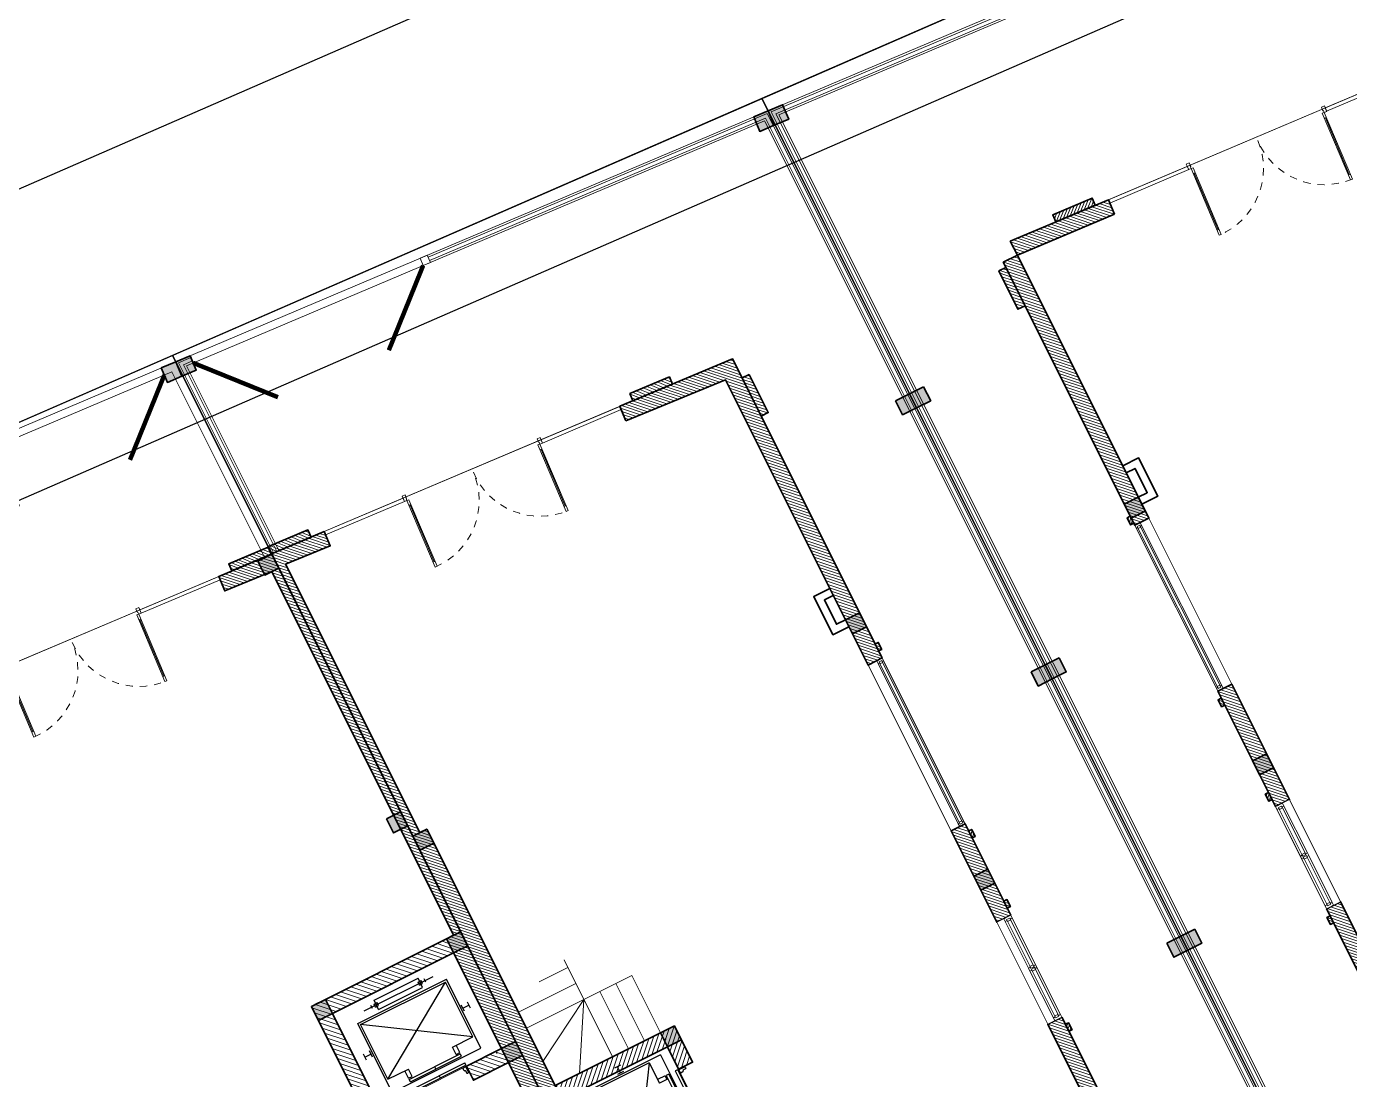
# Model space of a CAD drawing. Header units: millimetres. Extents: x 567980 to 569372, y 2065777 to 2066674.
# Drawn here: x 568787.82 to 568806.37, y 2066395.28 to 2066410.04 of the extents above; entities that cross this region are included whole.
import ezdxf

# ---------------------------------------------------------------- set-up
doc = ezdxf.new("R2010")
doc.units = ezdxf.units.MM
doc.linetypes.add('CENTER', pattern=[3, 1.5, -0.5, 0.5, -0.5])
doc.linetypes.add('HIDDEN2', pattern=[0.1875, 0.125, -0.0625])
for name, color, linetype, lineweight in [('A-COT VACH', 2, 'Continuous', 35), ('A-CUA', 25, 'Continuous', 5), ('A-DIM', 251, 'Continuous', 15), ('A-HATCH', 251, 'Continuous', 5), ('A-NET MANH', 8, 'Continuous', 9), ('A-NET THAY', 125, 'Continuous', 18), ('A-TUONG', 255, 'Continuous', 35), ('boDnv', 54, 'Continuous', 25), ('E- THAY', 9, 'Continuous', 20), ('E-NoiThat', 32, 'Continuous', 9)]:
    doc.layers.add(name, color=color, linetype=linetype, lineweight=lineweight)
for name, color, linetype in [('A-NOITHAT', 252, 'Continuous'), ('ChiaLo', 128, 'CENTER'), ('datOlienke', 42, 'Continuous'), ('LogDg', 7, 'Continuous'), ('LoLK', 6, 'Continuous'), ('QH', 7, 'Continuous'), ('QUYEN', 7, 'Continuous'), ('ViaHeS', 32, 'Continuous')]:
    doc.layers.add(name, color=color, linetype=linetype)
doc.styles.add('rms', font='romans.shx', dxfattribs={"width": 0.7, "bigfont": 'vns.shx'})
doc.linetypes.add('ADL', pattern='A,0.125,-0.15,["++",rms,S=0.5,R=0,X=0,Y=-0.2245],-1.35,1.125', length=2.75)
pattern_1 = [(45, (-145477.4602014114, 881909.9999995918), (-39.7747564417433, 39.7747564417433), [])]
pattern_2 = [(45, (-120.698911792133, 437.4999999997672), (-0.02651650429449553, 0.02651650429449554), [])]
pattern_3 = [(45, (0, 0), (-39.7747564417433, 39.7747564417433), [])]
pattern_4 = [(45, (-127.6989716938697, 525.0000391579233), (-0.02651650429449553, 0.02651650429449554), [])]

# ---------------------------------------------------------------- blocks, each defined once
blk = doc.blocks.new('NEN')
at = {"layer": 'boDnv', "color": 10, "linetype": 'ADL', "ltscale": 0.25}
blk.add_lwpolyline([(138.0637130542891, -70.20249849953689), (163.3472205052385, -55.49264030414633), (165.2059888832737, -49.26496714958921), (120.5330213212874, 40.05459445947781), (114.4628255034331, 42.2565598168876), (87.67039637966082, 30.5781380305998), (85.61657964880578, 24.91634608246386), (132.334847607417, -68.49260883871466)], close=True, dxfattribs=at)
at = {"layer": 'ChiaLo', "ltscale": 5}
for points in [[(151.1923541997094, -63.72123006824404), (100.6528809649171, 37.32787948637269)], [(100.4747004988603, 17.56427566357888), (92.39110511017498, 33.72669414058328)]]:
    blk.add_lwpolyline(points, dxfattribs=at)
at = {"layer": 'datOlienke'}
blk.add_lwpolyline([(138.1924677013885, -71.28451958857477), (164.192240697681, -56.15794054768048), (166.2774268356152, -49.17167055956088), (121.2489789925748, 40.85864174738526), (114.4288824012037, 43.33263383549638), (86.8768795283977, 31.32312513748184), (84.52997519355267, 24.85337354452349), (131.6340893066954, -69.32704589446075)], close=True, dxfattribs=at)
at = {"layer": 'LogDg'}
blk.add_lwpolyline([(81.96796651766635, 23.26925851241685), (128.8050428366987, -70.37724299053662, 0.4328364540799716), (139.9830748167587, -73.71354081132449), (165.9655779644381, -58.59700931143016, 0.3958327164998583), (169.0975358743453, -48.1036038803868), (123.8172092571622, 42.43031727545895, 0.3988576539189693), (113.4656067083124, 46.18536421144381), (85.92635385878384, 34.1814130586572, 0.4297380397515082)], format="xyb", close=True, dxfattribs=at)
at = {"layer": 'LoLK'}
for points in [[(108.9146568195429, 40.92906483239494), (100.6528809650335, 37.32787948683836), (108.5240698123816, 21.59014869434759), (116.5734391249716, 25.6160217251163)], [(100.6528809652664, 37.32787948660553), (92.39110511005856, 33.72669414058328), (100.4747004989767, 17.56427566334605), (108.5240698122652, 21.59014869458042)], [(92.39110511005856, 33.72669414011762), (86.87687952828128, 31.32312513701618), (84.52997519366909, 24.85337354405783), (90.63658244966064, 12.64376418106258), (100.4747004988603, 17.56427566381171)]]:
    blk.add_lwpolyline(points, close=True, dxfattribs=at)
at = {"layer": 'ViaHeS'}
blk.add_lwpolyline([(138.1924677013885, -71.28451958857477), (164.192240697681, -56.15794054768048), (166.2774268356152, -49.17167055956088), (121.2489789925748, 40.85864174738526), (114.4288824012037, 43.33263383549638), (86.8768795283977, 31.32312513748184), (84.52997519355267, 24.85337354452349), (131.6340893066954, -69.32704589446075)], close=True, dxfattribs=at)
blk = doc.blocks.new('NEN KO1')
at = {"layer": 'datOlienke'}
blk.add_lwpolyline([(4.684403042774647, 4.990029915701598), (2.785776796285063, 35.00997008406557), (-2.529820160940289, 40), (-103.1927142641507, 40.00000000372529), (-108.4561497012619, 35.00694464961998), (-110.0396935394965, 4.99305535829626), (-105.3031289766077, 3.725290298461914e-09), (-6.984919309616089e-10, 4.656612873077393e-10)], close=True, dxfattribs=at)
at = {"layer": 'LoLK'}
for points in [[(-108.7730783103034, 29.00000000395812), (-109.2479216204956, 20.00000000419095), (-91.65156448702328, 20.00000000372529), (-91.65156448679045, 29.00000000325963)], [(-109.2479216202628, 20.00000000442378), (-109.722764930455, 11.00000000395812), (-91.65156448748894, 11.00000000325963), (-91.65156448725611, 20.00000000372529)], [(-109.7227649299894, 11.00000000372529), (-110.0396935390308, 4.99305535806343), (-105.303128976142, 3.725290298461914e-09), (-91.65156448772177, 3.492459654808044e-09), (-91.6515644879546, 11.00000000349246)]]:
    blk.add_lwpolyline(points, close=True, dxfattribs=at)
blk = doc.blocks.new('cot 220')
at = {"layer": 'A-COT VACH'}
h = blk.add_hatch(color=256, dxfattribs=at)
h.dxf.hatch_style = 1
h.paths.add_polyline_path([(110.0000037951395, 109.9999999980937), (-109.9999962048605, 109.9999999980937), (-109.9999962048605, -110.0000000019063), (110.0000037951395, -110.0000000019063)])
blk.add_lwpolyline([(-109.9999962048605, -110.0000000019063), (110.0000037951395, -110.0000000019063), (110.0000037951395, 109.9999999980937), (-109.9999962048605, 109.9999999980937)], close=True, dxfattribs=at)
blk = doc.blocks.new('AP11B2')
at = {"layer": 'A-NOITHAT'}
for p, q in [((557.9627270745113, 1416.603832304019), (-568.2546845125034, 1416.603832304019)), ((-435.0000000009313, 1391.603832304027), (-435.0000000009313, 1441.603832304019)), ((-385.0000000009313, 1391.603832304027), (-385.0000000009313, 1441.603832304019)), ((-335.0000000009313, 1441.603832304019), (-385.0000000009313, 1441.603832304019)), ((-335.0000000009313, 1391.603832304027), (-385.0000000009313, 1391.603832304027)), ((359.9999999990687, 1491.603832304019), (-360.0000000009313, 1491.603832304019)), ((-360.0000000009313, 1341.603832304019), (-360.0000000009313, 1491.603832304019)), ((-335.0000000009313, 1391.603832304027), (-335.0000000009313, 1441.603832304019)), ((384.9999999990687, 1441.603832304019), (334.9999999990687, 1441.603832304019)), ((334.9999999990687, 1391.603832304027), (334.9999999990687, 1441.603832304019)), ((384.9999999990687, 1391.603832304027), (334.9999999990687, 1391.603832304027)), ((359.9999999990687, 1341.603832304019), (359.9999999990687, 1491.603832304019)), ((384.9999999990687, 1391.603832304027), (384.9999999990687, 1441.603832304019)), ((434.9999999990687, 1391.603832304027), (434.9999999990687, 1441.603832304019)), ((-725.0000000009313, 166.1255714344661), (-725.0000000009313, 1291.603832304019)), ((724.9999999990687, 1291.603832304019), (-725.0000000009313, 1291.603832304019)), ((-695.0000000009313, 366.1255714344516), (-695.0000000009313, 1261.603832304019)), ((694.9999999990687, 1261.603832304019), (-695.0000000009313, 1261.603832304019)), ((694.9999999990687, 366.1255714344516), (-695.0000000009313, 1261.603832304019)), ((-695.0000000009313, 366.1255714344516), (694.9999999990687, 1261.603832304019)), ((359.9999999990687, 1341.603832304019), (-360.0000000009313, 1341.603832304019)), ((694.9999999990687, 366.1255714344516), (694.9999999990687, 1261.603832304019)), ((724.9999999990687, 166.1255714344588), (724.9999999990687, 1291.603832304019)), ((-850.0000000009313, 757.1255714344661), (-850.0000000009313, 857.1255714344661)), ((-750.0000000009313, 807.1255714344588), (-850.0000000009313, 807.1255714344588)), ((-750.0000000009313, 757.1255714344661), (-750.0000000009313, 857.1255714344661)), ((749.9999999990687, 757.1255714344661), (749.9999999990687, 857.1255714344661)), ((749.9999999990687, 807.1255714344588), (849.9999999990687, 807.1255714344516)), ((849.9999999990687, 757.1255714344661), (849.9999999990687, 857.1255714344661)), ((-360.0000000009313, 366.1255714344516), (-695.0000000009313, 366.1255714344516)), ((-420.0000000009313, 246.1255714344588), (-420.0000000009313, 366.1255714344516)), ((-360.0000000009313, 246.1255714344588), (-420.0000000009313, 246.1255714344588)), ((417.3913043467328, 226.1255714344588), (-417.3913043485954, 226.1255714344661)), ((-417.3913043485954, 186.1255714344588), (-417.3913043485954, 226.1255714344661)), ((-360.0000000009313, 246.1255714344588), (-360.0000000009313, 366.1255714344516)), ((-9.313225746154785e-10, 186.1255714344516), (-9.313225746154785e-10, 226.1255714344661)), ((694.9999999990687, 366.1255714344516), (359.9999999990687, 366.1255714344516)), ((359.9999999990687, 246.1255714344516), (359.9999999990687, 366.1255714344516)), ((419.9999999990687, 246.1255714344516), (359.9999999990687, 246.1255714344516)), ((417.3913043467328, 186.1255714344516), (417.3913043467328, 226.1255714344588)), ((419.9999999990687, 246.1255714344516), (419.9999999990687, 366.1255714344516)), ((724.9999999990687, 166.1255714344588), (-725.0000000009313, 166.1255714344661)), ((417.3913043467328, 186.1255714344516), (-417.3913043485954, 186.1255714344588)), ((417.3913043467328, 79.48334088382398), (-417.3913043485954, 79.48334088382398)), ((-417.3913043485954, 39.48334088382398), (-417.3913043485954, 79.48334088382398)), ((417.3913043467328, 39.48334088382398), (-417.3913043485954, 39.48334088382398)), ((-407.3913043476641, -66.86999999999534), (-407.3913043476641, 25)), ((-367.3913043485954, 25), (-407.3913043476641, 25)), ((-357.3913043485954, -15), (-357.3913043485954, 15)), ((-9.313225746154785e-10, 39.48334088382398), (-9.313225746154785e-10, 79.48334088382398)), ((357.3913043467328, -15), (357.3913043467328, 15)), ((407.3913043458015, 25), (367.3913043467328, 25)), ((407.3913043458015, -66.86999999999534), (407.3913043458015, 25)), ((417.3913043467328, 39.48334088382398), (417.3913043467328, 79.48334088382398)), ((-387.3913043485954, -76.86999999999534), (-397.3913043485954, -76.86999999999534)), ((-377.3913043476641, -66.86999999999534), (-377.3913043476641, -24.99999999999272)), ((-367.3913043485954, -24.99999999999272), (-377.3913043476641, -24.99999999999272)), ((377.3913043458015, -24.99999999999272), (367.3913043467328, -24.99999999999272)), ((377.3913043458015, -66.86999999999534), (377.3913043458015, -24.99999999999272)), ((397.3913043467328, -76.86999999999534), (387.3913043467328, -76.86999999999534))]:
    blk.add_line(p, q, dxfattribs=at)
for centre, start, end in [((-367.3913043485954, 15), 0, 90), ((367.3913043467328, 15), 90, 180), ((-397.3913043485954, -66.86999999999534), 180, 270), ((-387.3913043485954, -66.86999999999534), 270, 0), ((-367.3913043485954, -15), 270, 0), ((367.3913043467328, -15), 180, 270), ((387.3913043467328, -66.86999999999534), 180, 270), ((397.3913043467328, -66.86999999999534), 270, 0)]:
    blk.add_arc(centre, 10, start, end, dxfattribs=at)
for p in [(-900.0000000009313, 0), (899.9999999990687, 0)]:
    blk.add_point(p, dxfattribs=at)
blk = doc.blocks.new('thang may')
at = {"layer": 'A-HATCH'}
h = blk.add_hatch(dxfattribs=at)
h.set_pattern_fill('ANSI31', color=256, scale=450)
h.set_pattern_definition(pattern_1)
h.paths.add_polyline_path([(0, 0), (-2119.999999761581, 0), (-2119.999999761581, 1940), (-1349.999999849126, 1940), (-1349.999999849126, 1720), (-1899.999999761581, 1720), (-1899.999999761581, 220), (7.450580596923828e-09, 220)])
h = blk.add_hatch(dxfattribs=at)
h.set_pattern_fill('ANSI31', color=256, scale=450)
h.set_pattern_definition(pattern_1)
edge = h.paths.add_edge_path()
edge.add_line((-3.588094841688871e-06, 1720), (-3.588094841688871e-06, 1940))
edge.add_line((-3.588094841688871e-06, 1940), (-549.9999998491257, 1940))
edge.add_line((-549.9999998491257, 1940), (-549.9999998491257, 1720))
edge.add_line((-549.9999998491257, 1720), (6.239861249923706e-08, 1720))
at = {"layer": 'A-NET THAY'}
blk.add_line((-1349.999999849126, 1720), (-549.9999998491257, 1720), dxfattribs=at)
at = {"layer": 'A-TUONG'}
blk.add_lwpolyline([(0, 0), (-2119.999999761581, 0), (-2119.999999761581, 1940), (-1349.999999849126, 1940), (-1349.999999849126, 1720), (-1899.999999761581, 1720), (-1899.999999761581, 220), (7.450580596923828e-09, 220)], close=True, dxfattribs=at)
blk.add_lwpolyline([(-3.588094841688871e-06, 1720), (-3.588094841688871e-06, 1940), (-549.9999998491257, 1940), (-549.9999998491257, 1720), (6.239861249923706e-08, 1720)], dxfattribs=at)
at = {"layer": 'E-NoiThat', "xscale": 0.9583333333333351, "yscale": 0.9583333333333351, "zscale": 0.9583333333333351, "rotation": 180}
blk.add_blockref('AP11B2', (-949.9999998491257, 1743.958333333372), dxfattribs=at)
blk = doc.blocks.new('*U525')
for p, q in [((90.00000000000283, -99.99999999999753), (50.00000000000306, -99.99999999999864)), ((70.00000000000283, -99.99999999999804), (70.00000000003558, -1249.999999963868)), ((2709.999999927742, -99.99999999992151), (2749.999999927742, -99.99999999992048)), ((2729.999999927742, -99.99999999992096), (2729.999999927775, -1249.999999963791)), ((90.00000000003558, -1249.999999963867), (50.00000000003557, -1249.999999963868)), ((2709.999999927775, -1249.999999963791), (2749.999999927775, -1249.99999996379))]:
    blk.add_line(p, q)
for points in [[(-3.275903171773614e-12, 113.0367899566194), (59.99999999999695, 113.0367899566211), (59.99999999999901, 40.00000000000166), (49.99999999999901, 40.00000000000139), (50, 1.412869821137974e-12), (0, 0)], [(50, 1.412869821137974e-12), (90, 2.52042831050403e-12), (90.0000000000384, -1349.999999963867), (50.00000000003863, -1349.999999963869)], [(2749.999999927739, 7.945189960282032e-11), (2709.999999927739, 7.837276282288466e-11), (2709.999999927778, -1349.999999963791), (2749.999999927777, -1349.99999996379)], [(2799.999999927736, 113.0367899567004), (2739.999999927736, 113.0367899566988), (2739.999999927738, 40.00000000007918), (2749.999999927738, 40.00000000007945), (2749.999999927739, 7.945189960282032e-11), (2799.999999927739, 8.083634771452789e-11)]]:
    blk.add_lwpolyline(points, close=True)
at = {"linetype": 'HIDDEN2'}
for centre, radius, start, end in [((49.9999999996428, 5.729062678653229e-10), 1349.999999964771, 270.0000392677531, 1.752157829518596e-12), ((2749.99999992992, 2.433792621916794e-09), 1349.999999966545, 180.0000000000015, 269.9999607322504)]:
    blk.add_arc(centre, radius, start, end, dxfattribs=at)
blk = doc.blocks.new('CUA DI T1')
at = {"layer": 'A-HATCH'}
h = blk.add_hatch(dxfattribs=at)
h.set_pattern_fill('ANSI31', color=256, scale=300.0000000000001, angle=-6.212020862233431e-18)
h.set_pattern_definition([(45.00000000000001, (-145597.4601922035, 362519.8403408527), (-26.51650429449553, 26.51650429449553), [])])
h.paths.add_polyline_path([(-6100.435858845711, -109.4824748039246), (-5500.435890555382, -109.0540196895599), (-5500.444618344307, 0.2088873386383057), (-6100.444591403008, -0.1596593856811523)])
edge = h.paths.add_edge_path()
edge.add_line((-599.9913058280945, -108.2410988807678), (0.008899666367142345, -110.7837593562586))
edge.add_line((0.008899688720703125, -110.7837595939636), (-0.0002305238625565573, 1.788854968094455))
edge.add_line((-0.0002306699752807617, 1.788855075836182), (-600.0000203866613, -0.8736232376972906))
edge.add_line((-600.0000202655792, -0.8736233711242676), (-599.9913058307716, -108.2410991441581))
at = {"layer": 'A-CUA'}
for points, elevation in [([(-5300.156664609909, 0.5175247192382812), (-4100.156664609909, 0.5175249576568604), (-4100.156664729118, 50.51752471923828), (-5300.156664609909, 50.51752495765686)], -2.339947853743918e-06), ([(-800.1566647291183, 0.5175249576568604), (-2000.156664729118, 0.5175247192382812), (-2000.156664729118, 50.51752471923828), (-800.1566646099091, 50.51752495765686)], -2.33994785385494e-06)]:
    blk.add_lwpolyline(points, close=True, dxfattribs=dict(at, elevation=elevation))
at = {"layer": 'A-NET THAY'}
for p, q in [((-5300.156664609909, 0.5175251960754395, -6.902385950441348e-07), (-786.2703984975815, 0.5175249576568604, -6.90238594960868e-07)), ((-5300.156664609909, 0.5175247192382812, -2.33994785373004e-06), (-800.1566646099091, 0.5175249576568604, -2.339947853716162e-06))]:
    blk.add_line(p, q, dxfattribs=at)
at = {"layer": 'A-TUONG'}
for p, q in [((-5300.156664609909, 0.5175247192382812, -2.33994785373004e-06), (-5300.156664609909, 220.0788414478302, -6.902385949469902e-07)), ((-800.1566646099091, 0.5175249576568604, -2.339947853716162e-06), (-800.1566646099091, 220.078840970993, -1.515093224324637e-06))]:
    blk.add_line(p, q, dxfattribs=at)
at = {"layer": 'A-TUONG', "elevation": -1.618347334891856e-07}
blk.add_lwpolyline([(-5500.444647789001, 0.5774335861206055), (-5500.435861110687, -109.4225659370422), (-6100.435858845711, -109.4824748039246), (-6100.444645285606, 0.5175247192382812), (-5500.444643139839, 0.5175247192382812)], dxfattribs=at)
at = {"layer": 'A-TUONG', "elevation": -1.523752519855259e-06}
blk.add_lwpolyline([(-599.9999885559082, 0.457615852355957), (9.059906005859375e-06, 0.5175249576568604), (0.008795738220214844, -109.482474565506), (-599.991201877594, -109.5423836708069)], close=True, dxfattribs=at)
at = {"layer": 'A-CUA', "extrusion": (-2.781895722332563e-13, -5.449584847047524e-10, -1), "xscale": 0.7500000000000021, "yscale": 0.7500000000000021, "zscale": -0.7500000000000019, "rotation": 180.059778475144}
blk.add_blockref('*U525', (4100.129438400269, 52.70850634569216, -0.1041272372908812), dxfattribs=at)
blk = doc.blocks.new('cum tm 2')
at = {"layer": 'A-HATCH'}
h = blk.add_hatch(dxfattribs=at)
h.set_pattern_fill('ANSI31', color=256, scale=450)
h.set_pattern_definition(pattern_3)
h.paths.add_polyline_path([(0, 0), (-1.30385160446167e-08, -220), (-1650.000000209548, -219.9999999112915), (-1650.000000209548, -569.9999999154825), (-1870.000000210479, -569.9999999153661), (-1870.000000209548, 1.01746991276741e-07)])
h = blk.add_hatch(dxfattribs=at)
h.set_pattern_fill('ANSI31', color=256, scale=450)
h.set_pattern_definition(pattern_3)
edge = h.paths.add_edge_path()
edge.add_line((-1.080334186553955e-07, -1939.99999991979), (-1870.00000021141, -1939.99999991979))
edge.add_line((-1870.00000021141, -1939.99999991979), (-1870.000000210479, -1369.999999915366))
edge.add_line((-1870.000000210479, -1369.999999915366), (-1650.00000021141, -1369.999999915482))
edge.add_line((-1650.00000021141, -1369.999999915482), (-1650.00000021141, -1719.99999991979))
edge.add_line((-1650.00000021141, -1719.99999991979), (-3.57162207365036e-06, -1719.99999991979))
edge.add_line((-3.57162207365036e-06, -1719.99999991979), (-3.57162207365036e-06, -1939.99999991979))
at = {"layer": 'A-NET THAY'}
blk.add_line((-1650.00000021141, -1369.999999915482), (-1650.000000209548, -569.9999999154825), dxfattribs=at)
at = {"layer": 'A-TUONG'}
for points in [[(0, 0), (-1.30385160446167e-08, -220), (-1650.000000209548, -219.9999999112915), (-1650.000000209548, -569.9999999154825), (-1870.000000210479, -569.9999999153661), (-1870.000000209548, 1.01746991276741e-07), (0, 0)], [(-1.080334186553955e-07, -1939.99999991979), (-1870.00000021141, -1939.99999991979), (-1870.000000210479, -1369.999999915366), (-1650.00000021141, -1369.999999915482), (-1650.00000021141, -1719.99999991979), (-3.57162207365036e-06, -1719.99999991979), (-3.57162207365036e-06, -1939.99999991979)]]:
    blk.add_lwpolyline(points, dxfattribs=at)
at = {"layer": 'E-NoiThat', "xscale": 0.9583333333333354, "yscale": 0.9583333333333354, "zscale": 0.9583333333333354, "rotation": 270}
blk.add_blockref('AP11B2', (-1673.958333543502, -969.9999999154825), dxfattribs=at)
blk = doc.blocks.new('*U402')
at = {"layer": 'A-CUA', "color": 32}
for points in [[(60, -40.0000000000291), (45.00000000005821, -40), (45.00000000005821, -18.40746915910089), (0, -18.40746915910089), (0, -40), (0, -40), (0, -81.59253080412093), (0, -81.59253080412093), (0, -103.1850616265758), (45.00000000005821, -103.1850616265758), (45.00000000005821, -81.59253080412093), (60, -81.59253080412093)], [(30, -81.59253080415003), (59.99999999994179, -81.59253080415003), (60, -40.0000000000291), (29.99999999994179, -40.0000000000291)], [(792.4999997157423, -81.59253080415003), (762.4999997158005, -81.59253080415003), (762.4999997157423, -40.0000000000291), (792.4999997158005, -40.0000000000291)], [(822.4999997157128, -81.59253080415003), (807.4999997156837, -81.59253080415003), (807.4999997156254, -40.0000000000291), (822.4999997157419, -40.0000000000291), (822.4999997157419, -18.40746915910089), (777.4999997156841, -18.40746915910089), (777.499999715655, -40.0000000000291), (792.4999997158005, -40.0000000000291), (792.4999997157423, -81.59253080415003), (777.4999997156841, -81.59253080415003), (777.4999997156841, -103.1850616265758), (822.4999997157419, -103.1850616265758)], [(807.4999997156837, -81.59253080415003), (837.4999997156254, -81.59253080415003), (837.4999997156837, -40.0000000000291), (807.4999997156254, -40.0000000000291)], [(1539.999999431426, -40.0000000000291), (1554.999999431368, -40), (1554.999999431368, -18.40746915910089), (1599.999999431426, -18.40746915910089), (1599.999999431426, -40), (1599.999999431426, -40), (1599.999999431426, -81.59253080412093), (1599.999999431426, -81.59253080412093), (1599.999999431426, -103.1850616265758), (1554.999999431368, -103.1850616265758), (1554.999999431368, -81.59253080412093), (1539.999999431426, -81.59253080412093)], [(1569.999999431426, -81.59253080415003), (1539.999999431484, -81.59253080415003), (1539.999999431426, -40.0000000000291), (1569.999999431484, -40.0000000000291)]]:
    blk.add_lwpolyline(points, close=True, dxfattribs=at)
at = {"layer": 'A-CUA', "color": 37, "lineweight": -2}
for points in [[(45.00000000005821, -18.40746915910089), (777.4999997156841, -18.40746915910089), (777.4999997156841, -40), (45.00000000005821, -40)], [(45.00000000005821, -81.59253080412093), (777.4999997156841, -81.59253080412093), (777.4999997156841, -103.1850616265758), (45.00000000005821, -103.1850616265758)], [(1554.999999431368, -18.40746915910089), (822.4999997157419, -18.40746915910089), (822.4999997157419, -40), (1554.999999431368, -40)], [(1554.999999431368, -81.59253080412093), (822.4999997157419, -81.59253080412093), (822.4999997157419, -103.1850616265758), (1554.999999431368, -103.1850616265758)]]:
    blk.add_lwpolyline(points, close=True, dxfattribs=at)
blk = doc.blocks.new('*U401')
at = {"layer": 'A-CUA', "color": 32}
for points in [[(60, -40.0000000000291), (45.00000000005821, -40), (45.00000000005821, -18.40746915910089), (0, -18.40746915910089), (0, -40), (0, -40), (0, -81.59253080412093), (0, -81.59253080412093), (0, -103.1850616265759), (45.00000000005821, -103.1850616265759), (45.00000000005821, -81.59253080412093), (60, -81.59253080412093)], [(30, -81.59253080415003), (59.99999999994179, -81.59253080415003), (60, -40.0000000000291), (29.99999999994179, -40.0000000000291)], [(2539.999995077027, -40.0000000000291), (2554.999995076969, -40), (2554.999995076969, -18.40746915910089), (2599.999995077027, -18.40746915910089), (2599.999995077027, -40), (2599.999995077027, -40), (2599.999995077027, -81.59253080412093), (2599.999995077027, -81.59253080412093), (2599.999995077027, -103.1850616265759), (2554.999995076969, -103.1850616265759), (2554.999995076969, -81.59253080412093), (2539.999995077027, -81.59253080412093)], [(2569.999995077027, -81.59253080415003), (2539.999995077085, -81.59253080415003), (2539.999995077027, -40.0000000000291), (2569.999995077085, -40.0000000000291)]]:
    blk.add_lwpolyline(points, close=True, dxfattribs=at)
at = {"layer": 'A-CUA', "color": 37, "lineweight": -2}
for points in [[(45.00000000005821, -18.40746915910089), (2554.999995076969, -18.40746915910089), (2554.999995076969, -40), (45.00000000005821, -40)], [(45.00000000005821, -81.59253080412093), (2554.999995076969, -81.59253080412093), (2554.999995076969, -103.1850616265759), (45.00000000005821, -103.1850616265759)]]:
    blk.add_lwpolyline(points, close=True, dxfattribs=at)
blk = doc.blocks.new('phào cửa')
at = {"layer": 'A-HATCH'}
h = blk.add_hatch(dxfattribs=at)
h.set_pattern_fill('ANSI31', color=256, scale=250)
h.set_pattern_definition([(45, (-237697.4602021521, 7620.008552273051), (-22.09708691207961, 22.09708691207961), [])])
h.paths.add_polyline_path([(3.222521627321839e-08, 0), (3.222521627321839e-08, 110), (-49.99999996777478, 110), (-49.99999996778206, 5.820766091346741e-11)])
at = {"layer": 'A-TUONG'}
blk.add_lwpolyline([(3.222521627321839e-08, 0), (3.222521627321839e-08, 110), (-49.99999996777478, 110), (-49.99999996778206, 5.820766091346741e-11)], close=True, dxfattribs=at)
blk = doc.blocks.new('*U406')
at = {"layer": 'A-CUA', "color": 32}
for points in [[(60, -40.0000000000291), (45.00000000005821, -40), (45.00000000005821, -9.99998139324059), (0, -9.99998139324059), (0, -40), (0, -40), (0, -90.00001858677939), (0, -90.00001858677939), (0, -120.0000371835189), (45.00000000005821, -120.0000371835189), (45.00000000005821, -90.00001858677939), (60, -90.00001858677939)], [(30, -90.0000185868085), (59.99999999994179, -90.0000185868085), (60, -40.0000000000291), (29.99999999994179, -40.0000000000291)], [(792.4999971316132, -90.0000185868085), (762.4999971316714, -90.0000185868085), (762.4999971316132, -40.0000000000291), (792.4999971316714, -40.0000000000291)], [(822.4999971315837, -90.0000185868085), (807.4999971315546, -90.0000185868085), (807.4999971314963, -40.0000000000291), (822.4999971316128, -40.0000000000291), (822.4999971316128, -9.99998139324059), (777.499997131555, -9.99998139324059), (777.4999971315259, -40.0000000000291), (792.4999971316714, -40.0000000000291), (792.4999971316132, -90.0000185868085), (777.499997131555, -90.0000185868085), (777.499997131555, -120.0000371835189), (822.4999971316128, -120.0000371835189)], [(807.4999971315546, -90.0000185868085), (837.4999971314963, -90.0000185868085), (837.4999971315546, -40.0000000000291), (807.4999971314963, -40.0000000000291)], [(1539.999994263168, -40.0000000000291), (1554.99999426311, -40), (1554.99999426311, -9.99998139324059), (1599.999994263168, -9.99998139324059), (1599.999994263168, -40), (1599.999994263168, -40), (1599.999994263168, -90.00001858677939), (1599.999994263168, -90.00001858677939), (1599.999994263168, -120.0000371835189), (1554.99999426311, -120.0000371835189), (1554.99999426311, -90.00001858677939), (1539.999994263168, -90.00001858677939)], [(1569.999994263168, -90.0000185868085), (1539.999994263226, -90.0000185868085), (1539.999994263168, -40.0000000000291), (1569.999994263226, -40.0000000000291)]]:
    blk.add_lwpolyline(points, close=True, dxfattribs=at)
at = {"layer": 'A-CUA', "color": 37, "lineweight": -2}
for points in [[(45.00000000005821, -9.99998139324059), (777.499997131555, -9.99998139324059), (777.499997131555, -40), (45.00000000005821, -40)], [(45.00000000005821, -90.00001858677939), (777.499997131555, -90.00001858677939), (777.499997131555, -120.0000371835189), (45.00000000005821, -120.0000371835189)], [(1554.99999426311, -9.99998139324059), (822.4999971316128, -9.99998139324059), (822.4999971316128, -40), (1554.99999426311, -40)], [(1554.99999426311, -90.00001858677939), (822.4999971316128, -90.00001858677939), (822.4999971316128, -120.0000371835189), (1554.99999426311, -120.0000371835189)]]:
    blk.add_lwpolyline(points, close=True, dxfattribs=at)
blk = doc.blocks.new('phao cua 1600')
at = {"layer": 'A-TUONG'}
blk.add_blockref('phào cửa', (-3.221975930500776e-08, 909.9999971324578), dxfattribs=at)
at = {"layer": 'A-TUONG', "xscale": -1, "rotation": 180}
blk.add_blockref('phào cửa', (-3.22215782944113e-08, -909.9999971324578), dxfattribs=at)
blk.add_wipeout([(219.9998840663984, 800.0000000130382), (-0.00011613150309131015, 799.9999939725964), (-0.00011615082803473342, -800.0000002905703), (219.99988380726245, -800.0000002905703)]).dxf.layer = 'A-NET MANH'
at = {"layer": 'A-NET THAY'}
blk.add_lwpolyline([(-0.0001161508298537228, -800.0000002905726), (-0.0001161508280347334, 800.0000000130385), (219.9998838072624, 800.0000000130385), (219.9998838072606, -800.0000002905726)], close=True, dxfattribs=at)
at = {"layer": 'A-CUA', "rotation": 90}
blk.add_blockref('*U406', (-10.00009754393614, -800.0000002905726), dxfattribs=at)
blk = doc.blocks.new('A$C1a95cbaf')
at = {"layer": 'A-HATCH'}
h = blk.add_hatch(dxfattribs=at)
h.set_pattern_fill('ANSI31', color=256, scale=300)
h.set_pattern_definition([(45, (-121341.8622845516, 350750.0096866579), (-26.51650429449553, 26.51650429449553), [])])
h.paths.add_polyline_path([(109.9986200973799, 600.0096868644468), (0.02128792818984948, 600.0009020250291), (0.08119684536359273, 0.08961506490595639), (109.9986201197316, 0.09839511895552278)])
at = {"layer": 'A-TUONG', "elevation": -3.299418517631813e-06}
blk.add_lwpolyline([(110.0585290164163, 0.009689248632639647), (0.05852936845622025, 0.0009026157204061747), (-0.001379550580168143, 600.0009002231527), (109.9986200973799, 600.0096868558321)], close=True, dxfattribs=at)
blk = doc.blocks.new('cum dh a3.3.1.6.7')
at = {"layer": 'A-HATCH'}
h = blk.add_hatch(dxfattribs=at)
h.set_pattern_fill('ANSI31', color=256, scale=0.3, angle=-1.272221872585407e-14)
h.set_pattern_definition([(45, (-145.6989117923658, 350.0000001161825), (-0.02651650429449553, 0.02651650429449554), [])])
h.paths.add_polyline_path([(-6.501451594987884, -0.2199998833239079), (-7.781451599672437, -0.2199998833239079), (-7.781451599905267, -3.119999762857333), (-8.001451599877328, -3.119999762857333), (-8.001451599411666, 1.166481524705887e-07), (-6.501451594987884, 1.161824911832809e-07)])
h.paths.add_polyline_path([(-2.12145159044303, -1.619999883696437), (-2.12145159044303, -0.2199998835567385), (-1.671451590489596, -0.2199998835567385), (-1.671451590489596, 1.164153218269348e-07), (-3.501451599644497, 2.328306436538696e-10), (-3.501451599644497, -0.2199999997392297), (-2.34145159041509, -0.2199998835567385), (-2.34145159041509, -2.249484081985429), (-2.121451590675861, -2.190535259665921), (-2.12145159044303, -1.729999883566052), (-0.9314515904989094, -1.729999883566052), (-0.9314515904989094, -1.619999883463606)])
h.paths.add_polyline_path([(-0.1114515908993781, -12.73984014475718), (-0.1114515904337168, -7.03999976743944), (-0.2214515907689929, -7.03999976743944), (-0.2214515907689929, -1.729999883798882), (-0.3314515906386077, -1.729999883566052), (-0.3314515904057771, -1.619999883929268), (-0.2214515907689929, -1.619999883463606), (-0.2214515907689929, -0.2199998835567385), (-0.6714515902567655, -0.2199998833239079), (-0.6714515904895961, 1.161824911832809e-07), (-0.001451590796932578, 1.161824911832809e-07), (-0.001451600110158324, -12.95984022482298), (-0.8069553985260427, -13.01192818651907), (-0.8209397434256971, -12.79281266941689)])
h = blk.add_hatch(dxfattribs=at)
h.set_pattern_fill('ANSI31', color=256, scale=0.3, angle=-1.272221872585407e-14)
h.set_pattern_definition(pattern_2)
h.paths.add_polyline_path([(5.274422766407952, -12.41014791512862), (6.778548420639709, -12.30002253316343), (6.778548401081935, -7.829999762587249), (6.998548401053995, -7.82999976282008), (6.998548414558172, -12.52002253360115), (5.288292804500088, -12.62981840665452)])
h.paths.add_polyline_path([(0.797102530952543, -12.91334325983189), (-0.001451704418286681, -12.96397020830773), (-0.001451585907489061, 1.161824911832809e-07), (0.5985484141856432, 1.164153218269348e-07), (0.5985484141856432, -0.2199998837895691), (0.1085484141949564, -0.2199998835567385), (0.1085484139621258, -2.579999767011032), (0.2185484138317406, -2.579999767011032), (0.2185484094079584, -8.539999766740948), (0.1085484095383435, -8.539999766973779), (0.1085484190843999, -12.74381046975031), (0.7834107053931803, -12.69496779493056)])
h = blk.add_hatch(dxfattribs=at)
h.set_pattern_fill('ANSI31', color=256, scale=0.3, angle=-1.272221872585407e-14)
h.set_pattern_definition(pattern_2)
h.paths.add_polyline_path([(6.998548414558172, -5.229999766917899), (6.778548414818943, -5.229999766917899), (6.778548414818943, -3.799999999580905), (6.998548415023834, -3.799999999580905)])
h.paths.add_polyline_path([(5.798571073217317, -8.867611177265644e-05), (6.998548414558172, 1.166481524705887e-07), (6.998548414558172, -2.199999999487773), (6.778548414586112, -2.199999999953434), (6.778548414586112, -0.2199998835567385), (5.798571072984487, -0.2200886758510023)])
h.paths.add_polyline_path([(1.498548414092511, 1.166481524705887e-07), (2.79857107787393, -8.890824392437935e-05), (2.79857107787393, -0.2200889084488153), (1.49854841385968, -0.2199998837895691)])
h.paths.add_polyline_path([(2.088548413710669, -2.469999766908586), (2.088548413943499, -2.579999766778201), (1.978548413841054, -2.579999767011032), (1.978548414306715, -2.469999767141417)])
h.paths.add_polyline_path([(2.08854841417633, -1.669999767094851), (2.088548413943499, -0.2199998835567385), (1.978548414073884, -0.2199998835567385), (1.978548414073884, -1.669999767094851)])
h = blk.add_hatch(dxfattribs=at)
h.set_pattern_fill('ANSI31', color=256, scale=0.3, angle=-1.272221872585407e-14)
h.set_pattern_definition(pattern_4)
h.paths.add_polyline_path([(10.99848850746639, -5.309960844228044), (11.21848850767128, -5.309960844228044), (11.21848850743845, -3.49996084230952), (10.99848850769922, -3.49996084230952)])
h.paths.add_polyline_path([(12.19846584438346, -4.982971586287022e-05), (10.99848850769922, 3.915815614163876e-05), (10.99848850769922, -1.899960842216387), (11.21848850743845, -1.899960842216387), (11.21848850767128, -0.2199608420487493), (12.19846584438346, -0.2200498296879232)])
h.paths.add_polyline_path([(16.49848850769922, 3.91579233109951e-05), (15.19846583995968, 3.915815614163876e-05), (15.19846583972685, -0.2199608418159187), (16.49848850816488, -0.219960841583088)])
h.paths.add_polyline_path([(15.90848850808106, -1.369960725307465), (15.90848850831389, -0.2199608418159187), (16.01848850818351, -0.2199608418159187), (16.01848850795068, -1.369960725307465)])
h.paths.add_polyline_path([(15.90848850831389, -2.169960725354031), (15.90848850854672, -2.279960725223646), (16.01848850818351, -2.279960725223646), (16.01848850818351, -2.1699607251212)])
h = blk.add_hatch(dxfattribs=at)
h.set_pattern_fill('ANSI31', color=256, scale=0.3, angle=-1.272221872585407e-14)
h.set_pattern_definition(pattern_4)
h.paths.add_polyline_path([(17.39848850807175, -0.2199608420487493), (17.88848850806244, -0.2199608420487493), (17.88848850829527, -2.279960725456476), (17.77848850842565, -2.279960725223646), (17.77848850819282, -8.239960725186393), (17.88848850829527, -8.239960725186393), (17.88848849874921, -11.59980110311881), (17.99848849885166, -11.59980110335164), (17.99848850793205, 3.91579233109951e-05), (17.39848850783892, 3.91579233109951e-05)])
h.paths.add_polyline_path([(12.69517089100555, -11.93622459075414), (11.21848851721734, -12.02988943294622), (11.21848851698451, -12.24996084207669), (12.70882317167707, -12.15536104771309)])
h.paths.add_polyline_path([(11.21848851698451, -12.02996084210463), (11.21848850743845, -7.909960839664564), (10.99848850769922, -7.909960839897394), (10.99848851677962, -12.02996084210463)])
at = {"layer": 'A-NET THAY'}
for p, q in [((1.118548413971439, -5.41999976686202, 1.055449920414316e-09), (0.5989331717137247, -4.519999766955152, 1.055449920427868e-09)), ((1.118548413738608, -4.519999766955152, 1.055449920427868e-09), (1.118548413971439, -6.04060797393322, 1.055449920509184e-09)), ((1.36854841420427, -4.519999766955152, 1.055449920387211e-09), (1.36854841420427, -5.419999767327681, 1.055449920482079e-09)), ((1.618548413971439, -4.519999766955152, 1.055449920454973e-09), (1.618548413738608, -5.41999976686202, 1.055449920454973e-09)), ((1.86854841420427, -4.519999767187983, 1.055449920522736e-09), (1.868548413971439, -5.419999767094851, 1.055449920414316e-09)), ((1.118548413971439, -5.41999976686202, 1.055449920414316e-09), (0.2185484138317406, -4.900384525069967, 1.055449920400763e-09)), ((1.868548413971439, -5.419999767094851, 1.055449920414316e-09), (0.2185484140645713, -5.41999976686202, 1.055449920482079e-09)), ((1.118548413738608, -5.669999767327681, 1.055449920400763e-09), (0.2185484140645713, -5.669999767327681, 1.055449920454973e-09)), ((1.118548413971439, -5.919999767327681, 1.055449920482079e-09), (0.6684983295854181, -5.91999976686202, 1.055449920278791e-09))]:
    blk.add_line(p, q, dxfattribs=at)
for points in [[(10.99848850769922, -3.499960842076689), (11.21848850743845, -3.49996084230952), (11.21848850743845, -1.899960842216387), (10.99848850769922, -1.899960842216387)], [(10.99848850443959, -7.909960839897394), (11.21848850441165, -7.909960840130225), (11.21848850464448, -5.309960844228044), (10.99848850420676, -5.309960844460875)]]:
    blk.add_lwpolyline(points, close=True, dxfattribs=at)
for points, elevation in [([(6.998548414791003, -3.799999999580905), (6.778548414818943, -3.799999999580905), (6.778548414586112, -2.199999999720603), (6.998548414325342, -2.199999999720603)], 1.055449920373658e-09), ([(6.998548414558172, -7.82999976282008), (6.778548414818943, -7.829999762354419), (6.778548414818943, -5.229999766917899), (6.998548414558172, -5.229999766917899)], 1.055449920400763e-09)]:
    blk.add_lwpolyline(points, close=True, dxfattribs=dict(at, elevation=elevation))
at = {"layer": 'A-TUONG'}
blk.add_line((-2.231451590312645, -7.03999976743944, 1.055449920400763e-09), (-2.341451590647921, -7.03999976743944, 1.055449920441421e-09), dxfattribs=at)
for points, elevation in [([(-0.1114515908993781, -12.73984014475718), (-0.1114515904337168, -7.03999976743944), (-0.2214515907689929, -7.03999976743944), (-0.2214515907689929, -1.729999883798882), (-0.3314515906386077, -1.729999883566052), (-0.3314515904057771, -1.619999883929268), (-0.2214515907689929, -1.619999883463606), (-0.2214515907689929, -0.2199998835567385), (-0.6714515902567655, -0.2199998833239079), (-0.6714515904895961, 1.161824911832809e-07), (-0.001451590796932578, 1.161824911832809e-07), (-0.001451600110158324, -12.95984022482298), (-0.8069553985260427, -13.01192818651907), (-0.8209397434256971, -12.79281266941689), (-0.1114515908993781, -12.73984014475718), (-0.1114515908993781, -12.73984014475718)], 1.055449920360106e-09), ([(6.998548414558172, -5.229999766917899), (6.778548414818943, -5.229999766917899), (6.778548414818943, -3.799999999580905), (6.998548415023834, -3.799999999580905), (6.998548414558172, -5.229999766917899)], 1.055449920400763e-09), ([(5.274422766407952, -12.41014791512862), (6.778548420639709, -12.30002253316343), (6.778548401081935, -7.829999762587249), (6.998548401053995, -7.82999976282008), (6.998548414558172, -12.52002253360115), (5.288292804500088, -12.62981840665452), (5.274422766407952, -12.41014791512862)], 1.055449920319448e-09), ([(6.778548414818943, -8.429999767104164), (6.528548414586112, -8.429999766871333), (6.528548414586112, -9.029999767197296), (6.778548414586112, -9.029999766731635)], 1.055449920414316e-09), ([(6.778548414586112, -8.539999766740948), (6.638548414688557, -8.539999766740948), (6.638548414688557, -8.91999976686202), (6.778548414586112, -8.91999976686202)], 1.055449920400763e-09)]:
    blk.add_lwpolyline(points, dxfattribs=dict(at, elevation=elevation))
for points, elevation in [([(0.797102530952543, -12.91334325983189), (-0.001451704418286681, -12.96397020830773), (-0.001451585907489061, 1.161824911832809e-07), (0.5985484141856432, 1.164153218269348e-07), (0.5985484141856432, -0.2199998837895691), (0.1085484141949564, -0.2199998835567385), (0.1085484139621258, -2.579999767011032), (0.2185484138317406, -2.579999767011032), (0.2185484094079584, -8.539999766740948), (0.1085484095383435, -8.539999766973779), (0.1085484190843999, -12.74381046975031), (0.7834107053931803, -12.69496779493056)], 1.055449920387211e-09), ([(5.798571073217317, -8.867611177265644e-05), (6.998548414558172, 1.166481524705887e-07), (6.998548414558172, -2.199999999487773), (6.778548414586112, -2.199999999953434), (6.778548414586112, -0.2199998835567385), (5.798571072984487, -0.2200886758510023)], 1.055449920468526e-09), ([(12.69517089100555, -11.93622459075414), (11.21848851721734, -12.02988943294622), (11.21848851698451, -12.24996084207669), (12.70882317167707, -12.15536104771309)], -1.297892618520261e-09)]:
    blk.add_lwpolyline(points, close=True, dxfattribs=dict(at, elevation=elevation))
blk.add_lwpolyline([(12.19846584438346, -4.982971586287022e-05), (10.99848850769922, 3.915815614163876e-05), (10.99848850769922, -1.899960842216387), (11.21848850743845, -1.899960842216387), (11.21848850767128, -0.2199608420487493), (12.19846584438346, -0.2200498296879232)], close=True, dxfattribs=at)
for points in [[(10.99848850420676, -5.309960844460875), (11.21848850464448, -5.309960844228044), (11.21848850743845, -3.49996084230952), (10.99848850769922, -3.49996084230952), (10.99848850420676, -5.309960844460875)], [(11.21848851698451, -12.02996084210463), (11.21848850743845, -7.909960839664564), (10.99848850769922, -7.909960839897394), (10.99848851677962, -12.02996084210463), (11.21848851698451, -12.02996084210463)], [(11.21848850767128, -8.129960725316778), (11.46848850743845, -8.129960725083947), (11.46848850743845, -8.72996072540991), (11.21848850767128, -8.72996072517708)], [(11.21848850767128, -8.239960725186393), (11.35848850756884, -8.239960725186393), (11.35848850756884, -8.619960725307465), (11.21848850743845, -8.619960725307465)]]:
    blk.add_lwpolyline(points, dxfattribs=at)
at = {"layer": 'A-COT VACH', "yscale": 0.001, "zscale": 0.001, "rotation": 359.9999999999999}
for p, xscale in [((11.10848850384355, -4.10996072483249), 0.001), ((1.978548410115764, -4.409999767085537, 1.055449920346553e-09), 0.001), ((6.888548406539485, -4.409999767085537, 1.055449920346553e-09), 0.001), ((-0.111451585078612, -5.209999651880935), 0.001), ((-2.23145157773979, -6.92999956686981), -0.001), ((-0.1114515853114426, -6.92999956686981), 0.001), ((11.10848850361072, -8.129960725316778), 0.001), ((0.1085484058130533, -8.429999766638502, 1.055449920441421e-09), 0.001), ((6.888548406539485, -8.429999766871333, 1.055449920468526e-09), 0.001), ((-0.1114515941590071, -8.809999767923728), 0.001), ((-0.1114515941590071, -12.84984010853805, 1.520181356108054e-09), 0.001)]:
    blk.add_blockref('cot 220', p, dxfattribs=dict(at, xscale=xscale))
at = {"layer": 'A-CUA', "zscale": 0.001}
for name, p, xscale, yscale, rotation in [('*U402', (10.99848850723356, -3.499960841611028), 0.001, 0.001, 90), ('*U402', (6.870140945538878, -3.799999999580905, 1.055449920414316e-09), 0.001, 0.001, 90), ('*U401', (7.016955883940682, -7.829999762121588, 1.055449920454973e-09), -0.0009999999999999998, 0.0009999999999999998, 270), ('*U401', (10.98008103528991, -7.909960839198902, 1.055449920360106e-09), 0.001, 0.001, 90)]:
    blk.add_blockref(name, p, dxfattribs=dict(at, xscale=xscale, yscale=yscale, rotation=rotation))
at = {"layer": 'A-DIM'}
for p, xscale, yscale, zscale, rotation in [((11.91030878387392, -12.20660290471278), -0.0009999999999999998, 0.0009999999999999998, 0.001, 3.634663207481091), ((6.086841214681044, -12.5791118950583, -1.702659856056316e-09), 0.0009999999999999998, 0.0009999999999999998, 0.0009999999999999998, 3.621877358030205), ((-0.00843354850076139, -12.96080510597676, -4.118981173824863e-08), 0.000999999999999998, 0.000999999999999998, 0.000999999999999998, 3.65176661248409)]:
    blk.add_blockref('CUA DI T1', p, dxfattribs=dict(at, xscale=xscale, yscale=yscale, zscale=zscale, rotation=rotation))
at = {"layer": 'A-TUONG', "yscale": 0.001, "zscale": 0.001}
for name, p, xscale, rotation in [('cum tm 2', (0.2185484138317406, -2.579999767011032, 1.055449920400763e-09), -0.001, 359.9999999999999), ('thang may', (-0.2214515907689929, -7.03999976743944, 1.055449920495631e-09), 0.001, 359.9999999999999), ('phào cửa', (6.998548401286826, -5.119999767048284, 1.055449920400763e-09), -0.001, 359.9999999999999), ('phào cửa', (10.99848851794377, -5.199960844358429, 1.055449920427868e-09), 0.001, 359.9999999999999), ('phào cửa', (6.998548401286826, -7.939999762689695, 1.055449920373658e-09), 0.001, 179.9999999999999), ('phào cửa', (10.99848851794377, -7.939960720716044), -0.001, 179.9999999999999), ('A$C1a95cbaf', (10.88842998817563, -11.94997053151019, 1.297892618831969e-09), 0.001, 359.9999999999999), ('A$C1a95cbaf', (6.998489884426817, -12.22018323093653, 1.055449920400763e-09), 0.001, 359.9999999999999)]:
    blk.add_blockref(name, p, dxfattribs=dict(at, xscale=xscale, rotation=rotation))
at = {"layer": 'A-TUONG', "yscale": 0.001, "zscale": 0.001, "rotation": 359.9999999999999}
for p, xscale in [((10.99848851002753, -2.699960845056921), 0.001), ((6.998548414325342, -2.999999999301508, 1.055449920441421e-09), -0.001)]:
    blk.add_blockref('phao cua 1600', p, dxfattribs=dict(at, xscale=xscale))
blk = doc.blocks.new('MBT1KO1')
at = {"layer": 'LoLK', "xscale": -1, "rotation": 270}
blk.add_blockref('cum dh a3.3.1.6.7', (-93.65156448329799, 11.00000000069849), dxfattribs=at)
at = {"layer": 'LoLK'}
blk.add_blockref('NEN KO1', (1.164153218269348e-09, 0), dxfattribs=at)
blk = doc.blocks.new('cong phu')
at = {"layer": 'A-NET THAY'}
blk.add_lwpolyline([(110.0000000037253, -1610.000000008382), (109.9999999981374, -1500.000000008382), (0, -1500.00000001397), (3.725290298461914e-09, -1610.00000001397)], close=True, dxfattribs=at)
at = {"layer": 'QUYEN'}
for points in [[(0, 4.656612873077393e-10, 37.50000000043278, 37.50000000043278, 0), (-543.7500000242144, -543.7499999389984, 0, 0, 0.1927387260089142), (-3.166496753692627e-08, -750.0000000083819, 0, 0, 1.782881781543536)], [(0, -1500.000000017229, 37.50000000043278, 37.50000000043278, 0), (-543.7500000242144, -956.2500000777654, 0, 0, -0.1927387260089142), (-3.166496753692627e-08, -750.0000000083819, 0, 0, -1.782881781543536)]]:
    blk.add_lwpolyline(points, format="xyseb", dxfattribs=at)
blk = doc.blocks.new('rkg1')
at = {"layer": 'A-NET THAY'}
for points in [[(2.048909664154053e-08, -2000), (0, -3.813765943050385e-07), (-11000.00000914186, -1.094304025173187e-07), (-11000.00000859052, -13667.71715662116), (-6009.970093397424, -18352.12019871129), (1.825392246246338e-07, -17972.01661115559), (1.508742570877075e-07, -14966.02260822523)], [(-109.9999999795109, -1999.999999997206), (-109.9999999981374, -110.0000003788155), (-10890.00000913627, -110.0000001122244), (-10890.00000859238, -13620.10514666815), (-5969.396155653521, -18239.33429947263), (-109.9999998193234, -17868.75383649766), (-109.9999998491257, -14966.02260822523)]]:
    blk.add_lwpolyline(points, dxfattribs=at)
blk.add_lwpolyline([(-3822.362915331498, -18213.76388019952), (-3712.582257183269, -18206.82074714592), (-3719.52539023757, -18097.04008899815), (-3829.306048385799, -18103.98322205152)], close=True, dxfattribs=at)
at = {"layer": 'QUYEN'}
for points in [[(-226.5044491663575, -17876.12221911433, 62.49999999997622, 62.49999999997622, 0), (-1188.149319788441, -17028.88124533114, 0, 0, 0.1927387260089142), (-1474.011928120628, -17955.02145836083, 0, 0, 1.782881781543536)], [(-3719.52539023757, -18097.04008899815, 62.49999999997622, 62.49999999997622, 0), (-2872.284416519105, -17135.39521831949, 0, 0, -0.1927387260089142), (-2472.017911283299, -18018.14084975561, 0, 0, -1.782881781543536)]]:
    blk.add_lwpolyline(points, format="xyseb", dxfattribs=at)
at = {"layer": 'A-COT VACH'}
for p in [(-10890.00001292862, -110.0000001075678), (-5500.000008365139, -110.0000002435409), (-110.0000037942082, -109.9999999981374), (-10890.00001292862, -4610.000000107568), (-10890.00001292862, -9110.000000107568), (-10890.00001238473, -13557.71715661581)]:
    blk.add_blockref('cot 220', p, dxfattribs=at)
at = {"layer": 'A-COT VACH', "rotation": 3.618880421713644}
for p in [(-116.723794804886, -17869.17908629868), (-5907.132572090253, -18235.39640774764)]:
    blk.add_blockref('cot 220', p, dxfattribs=at)
at = {"layer": 'E- THAY', "xscale": -1}
blk.add_blockref('cong phu', (-10890.00000913255, -220.0000001098961), dxfattribs=at)
blk = doc.blocks.new('rkg2')
at = {"layer": 'A-NET THAY'}
for points in [[(2.384185791015625e-07, -14966.02260791707), (2.868473529815674e-07, -17972.01661115565), (9000.000000763685, -17402.80707519274), (9000.00000050664, -9.439536370337009e-07), (0, -5.900510586798191e-07), (3.166496753692627e-08, -1999.999999657855)], [(3820.469334064052, -17700.32916262641), (8970.000000763685, -17374.64450028603), (8970.00000050664, -30.00000094276038), (30.00000000093132, -30.00000059124432), (30.00000003259629, -1999.999999656662)], [(3817.313364493661, -17650.42886346823), (8920.000000761822, -17327.70687544151), (8920.000000508502, -80.00000094081042), (80.00000000093132, -80.00000059319427), (80.00000003166497, -1999.999999654712)], [(110.0000002384186, -14959.0656024779), (110.0000002849847, -17854.83982561933), (8890.000000761822, -17299.54430053479), (8890.000000508502, -110.0000009396172), (110.0000000018626, -110.0000005943875), (110.000000031665, -1999.999999653519)], [(30.00000023841858, -14964.12524279731), (30.00000028591603, -17940.05930600941), (217.6677348418161, -17928.19016555429)], [(80.0000002393499, -14960.96296759766), (80.00000028591603, -17886.79713076557), (214.5117652714252, -17878.28986639614)]]:
    blk.add_lwpolyline(points, dxfattribs=at)
blk.add_lwpolyline([(3822.362915805541, -17730.26934211922), (3712.582257656381, -17737.21247517254), (3705.639124603011, -17627.4318170246), (3815.419782752171, -17620.48868397134)], close=True, dxfattribs=at)
at = {"layer": 'QUYEN'}
for points in [[(212.6181835317984, -17848.34968690074, 62.4999999999762, 62.4999999999762, 0), (1059.859157252125, -16886.70481622417, 0, 0, -0.1927387260089142), (1460.125662485138, -17769.45044766145, 0, 0, -1.782881781543536)], [(3705.639124603011, -17627.4318170246, 62.4999999999762, 62.4999999999762, 0), (2743.994253983721, -16780.19084323884, 0, 0, 0.1927387260089142), (2458.13164564874, -17706.33105626784, 0, 0, 1.782881781543536)]]:
    blk.add_lwpolyline(points, format="xyseb", dxfattribs=at)
at = {"layer": 'A-COT VACH'}
for p in [(109.9999963091686, -109.9999999980791), (8889.9999967115, -109.9999998683925), (4499.99999645818, -110.0000007650815), (8889.9999967115, -4359.999999868392), (8889.9999967115, -8609.999999868392), (8889.9999967115, -12859.99999986839)]:
    blk.add_blockref('cot 220', p, dxfattribs=at)
at = {"layer": 'A-COT VACH', "xscale": -1, "rotation": 3.618880421748828}
for p in [(8883.276213349774, -17299.96954985673), (102.8375291693956, -17855.29281971272)]:
    blk.add_blockref('cot 220', p, dxfattribs=at)
blk = doc.blocks.new('rkg3')
at = {"layer": 'A-NET THAY'}
for points in [[(9000.000000566244, -2000.000000011642), (9000.000000502914, -3.539025783538818e-07), (0, 0), (3.632158041000366e-07, -17402.80707404017), (9000.000001046807, -16833.59753766097), (9000.000000949949, -13827.60353500699)], [(8970.000000566244, -2000.000000010477), (8970.000000502914, -30.00000035273843), (30, -30.00000000116415), (30.00000036135316, -17370.8497688924), (5175.743503795937, -17045.40462737111)], [(8920.000000568107, -2000.000000008615), (8920.00000050664, -80.00000035064295), (80, -80.00000000325963), (80.00000036135316, -17317.58759364649), (5172.587534224615, -16995.50432821293)], [(8890.000000568107, -2000.000000007451), (8890.00000050664, -110.0000003494788), (110.0000000018626, -110.0000000044238), (110.0000003613532, -17285.63028849871), (8890.000001043081, -16730.3347630077), (8890.000000949949, -13834.34076035395)], [(8775.389133436605, -16767.6433251244), (8920.000001043081, -16758.49733791314), (8920.000000949949, -13832.66317533003)], [(8778.545103007928, -16817.54362428235), (8970.000001046807, -16805.43496275553), (8970.000000949949, -13829.50090012816)]]:
    blk.add_lwpolyline(points, dxfattribs=at)
blk.add_lwpolyline([(5177.637085538357, -17075.34480686579), (5287.417743688449, -17068.40167380776), (5280.474610630423, -16958.62101566), (5170.693952482194, -16965.56414871826)], close=True, dxfattribs=at)
at = {"layer": 'QUYEN'}
for points in [[(8773.49555169046, -16737.70314562949, 62.4999999999762, 62.4999999999762, 0), (7811.850681032985, -15890.46217188635, 0, 0, 0.1927387260089142), (7525.988072741777, -16816.60238492815, 0, 0, 1.782881781543536)], [(5280.474610630423, -16958.62101566, 62.4999999999762, 62.4999999999762, 0), (6127.715584307909, -15996.97614494571, 0, 0, -0.1927387260089142), (6527.982089580968, -16879.72177636507, 0, 0, -1.782881781543536)]]:
    blk.add_lwpolyline(points, format="xyseb", dxfattribs=at)
at = {"layer": 'A-COT VACH', "xscale": -1}
for p in [(110.0000037960708, -109.9999999981374), (4500.000004049391, -110.0000008947682), (8890.000004198402, -110.000000127824), (110.0000037960708, -4359.999999998137), (110.0000037960708, -8609.999999998137), (110.0000037960708, -12859.99999999814)]:
    blk.add_blockref('cot 220', p, dxfattribs=at)
at = {"layer": 'A-COT VACH'}
for p, rotation in [((8883.276206053793, -16730.76001280895), 3.618880424124619), ((102.837506622076, -17286.08328894712), 3.61888298340308)]:
    blk.add_blockref('cot 220', p, dxfattribs=dict(at, rotation=rotation))
blk = doc.blocks.new('CUM CONG A3-A3.1-A6-A7')
at = {"layer": 'QH', "xscale": 0.001, "yscale": 0.001, "zscale": 0.001}
for name, p in [('rkg1', (11.00000000919681, 0)), ('rkg2', (11.00000000919681, -6.984919309616089e-10)), ('rkg3', (20.00000000919681, -4.656612873077393e-10))]:
    blk.add_blockref(name, p, dxfattribs=at)
blk = doc.blocks.new('MB CONG KHU A')
at = {"layer": 'LoLK', "xscale": -0.9999999999999997, "rotation": 206.5720922919692}
blk.add_blockref('CUM CONG A3-A3.1-A6-A7', (43.2381061023334, 143.6934847256634), dxfattribs=at)

msp = doc.modelspace()

# ---------------------------------------------------------------- block references
at = {"layer": 'boDnv'}
msp.add_blockref('NEN', (568697.4807461541, 2066371.697269554), dxfattribs=at)

# ---------------------------------------------------------------- next in the draw order: block references
at = {"layer": 'LoLK', "rotation": 296.5718179020918}
msp.add_blockref('MBT1KO1', (568829.114835482, 2066302.370223564), dxfattribs=at)

# ---------------------------------------------------------------- next in the draw order: block references
at = {"layer": 'LoLK'}
msp.add_blockref('MB CONG KHU A', (568744.8793870007, 2066240.647631037), dxfattribs=at)

doc.saveas('drawing.dxf')
